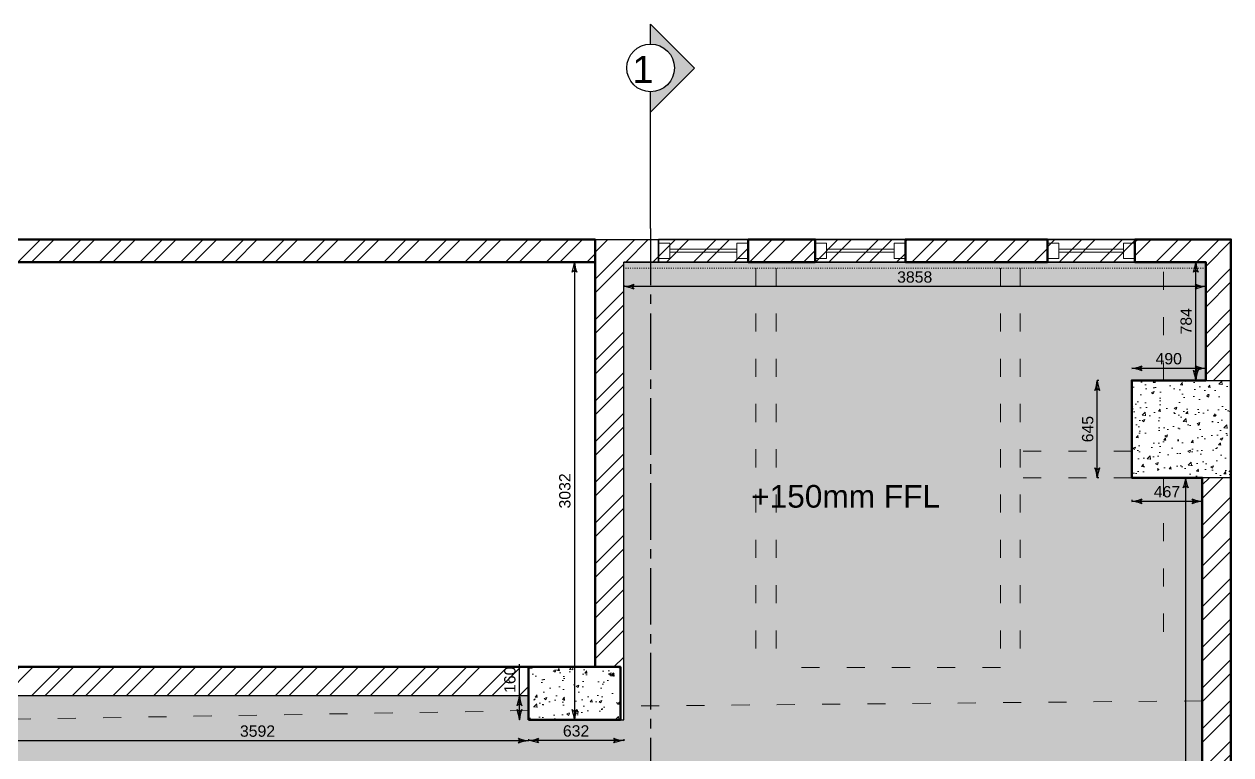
# Model space of a CAD drawing. Header units: millimetres. Extents: x 68727 to 319899, y -4876 to 265722.
# Drawn here: x 189694 to 197695, y 79138 to 83980 of the extents above; entities that cross this region are included whole.
import ezdxf

# ---------------------------------------------------------------- set-up
doc = ezdxf.new("R2010")
doc.units = ezdxf.units.MM
for name, pattern in [('ACAD_ISO03W100', [30, 12, -18]), ('CENTER2', [1.125, 0.75, -0.125, 0.125, -0.125]), ('DASHED2', [0.375, 0.25, -0.125]), ('HIDDEN', [9.525, 6.35, -3.175])]:
    doc.linetypes.add(name, pattern=pattern)
for name, color, linetype in [('beam', 1, 'DASHED2'), ('Dimensions', 172, 'Continuous'), ('POLY', 6, 'Continuous'), ('TEXT', 2, 'Continuous')]:
    doc.layers.add(name, color=color, linetype=linetype)
for name, color, linetype, lineweight in [('HACH', 252, 'Continuous', 13), ('HAT', 9, 'Continuous', 13), ('LS_DR_Plan Beam', 9, 'HIDDEN', 0), ('LS_DR_Wall', 7, 'Continuous', 35), ('LS_DR_Window', 30, 'Continuous', 5), ('SECTIONS', 10, 'Continuous', 25), ('wall', 5, 'Continuous', 30), ('Walls', 2, 'Continuous', 30)]:
    doc.layers.add(name, color=color, linetype=linetype, lineweight=lineweight)
doc.styles.add('2010 G', font='times.ttf')
doc.styles.get("Standard").update_dxf_attribs({"font": 'arial.ttf'})
doc.dimstyles.new('SC-25', dxfattribs={"dimtxt": 75, "dimasz": 0.4, "dimexe": 1, "dimexo": 100, "dimgap": 25, "dimtad": 1, "dimdec": 0, "dimzin": 0, "dimdsep": 46, "dimtxsty": 'Standard', "dimblk1": 'A1', "dimblk2": 'A1', "dimsah": 1, "dimcen": 0.09, "dimdle": 3, "dimclrd": 1, "dimclre": 1, "dimclrt": 1, "dimadec": 0, "dimazin": 0, "dimtfac": 1, "dimtdec": 0, "dimtofl": 0, "dimtmove": 0, "dimatfit": 2, "dimldrblk": 'A1', "dimfxl": 10, "dimfxlon": 1, "dimtolj": 1, "dimtzin": 0, "dimarcsym": 0})
pattern_1 = [(45, (-645864.49, -131860.55), (-134.70384, 134.70384), []), (45, (-645774.69, -131860.55), (-134.70384, 134.70384), [])]
pattern_2 = [(50, (-645864.49, -131860.55), (182.18467, -15.939086), [19.05, -209.55]), (355, (-645864.49, -131860.55), (-35.24342, 191.056845), [15.24, -167.640584]), (100.451445, (-645849.3, -131861.88), (146.941247, 175.117752), [16.19001, -178.090245]), (46.1842, (-645864.5, -131809.75), (271.07904, -42.04233), [28.575, -314.325]), (96.635558, (-645841.9, -131813.25), (237.404134, 247.426125), [24.28502, -267.13561]), (351.18415, (-645864.5, -131809.75), (237.40413, 247.426125), [22.85997, -251.45973]), (21, (-645839.09, -131822.45), (151.61439, -102.265198), [19.05, -209.55]), (326, (-645839.09, -131822.45), (61.80203, 184.187966), [15.24, -167.64]), (71.451445, (-645826.46, -131830.97), (213.41642, 81.92277), [16.19001, -178.089938]), (37.5, (-645864.49, -131860.55), (3.0886033, 84.555039), [0, -165.608, 0, -170.18, 0, -168.275]), (7.5, (-645864.49, -131860.55), (66.8196625, 100.180575), [0, -97.028, 0, -161.798, 0, -64.135]), (327.5, (-645921.13, -131860.55), (135.590595, -5.728744), [0, -63.5, 0, -198.12, 0, -262.89]), (317.5, (-645946.53, -131860.55), (148.129181, 25.426491), [0, -82.55, 0, -131.572, 0, -186.69])]
pattern_3 = [(45, (21476.79, 0), (-134.70384, 134.70384), []), (45, (21566.59, 0), (-134.70384, 134.70384), [])]

# ---------------------------------------------------------------- blocks, each defined once
blk = doc.blocks.new('A1')
at = {"layer": 'wall', "color": 1}
for p, q in [((-138, 0), (-167, 40)), ((-167, -40), (-138, 0))]:
    blk.add_line(p, q, dxfattribs=at)
for centre, start, end in [((53, 586), 248, 264.8035), ((53, -586), 95.1965, 112)]:
    blk.add_arc(centre, 589, start, end, dxfattribs=at)
blk = doc.blocks.new('*D636')
at = {"layer": 'Defpoints', "color": 0, "transparency": 16777216}
for p in [(197395.1, 80974.2), (197504.5, 80974.2), (197504.6, 76854.2)]:
    blk.add_point(p, dxfattribs=at)
at = {"layer": 'Dimensions', "color": 1, "lineweight": -2, "transparency": 16777216}
for p, q in [((197404.5, 80974.2), (197394.1, 80974.2)), ((197395.1, 76854.6), (197395.1, 80973.8)), ((197404.6, 76854.2), (197394.1, 76854.2))]:
    blk.add_line(p, q, dxfattribs=at)
at = {"layer": 'Dimensions', "color": 1, "lineweight": -2, "transparency": 16777216, "xscale": 0.4, "yscale": 0.4, "zscale": 0.4}
for p, rotation in [((197395.1, 80974.2), 90), ((197395.1, 76854.2), 270)]:
    blk.add_blockref('A1', p, dxfattribs=dict(at, rotation=rotation))
at = {"layer": 'Dimensions', "color": 1, "transparency": 16777216, "insert": (197331.8, 78914.2), "char_height": 75, "attachment_point": 5, "rotation": 90}
blk.add_mtext('\\A1;4120', dxfattribs=at)
blk = doc.blocks.new('*D640')
at = {"layer": 'Defpoints', "color": 0, "transparency": 16777216}
for p in [(197037.6, 80974.2), (197504.5, 80974.1), (197037.6, 80818)]:
    blk.add_point(p, dxfattribs=at)
at = {"layer": 'Dimensions', "color": 1, "lineweight": -2, "transparency": 16777216}
for p, q in [((197037.6, 80828), (197037.6, 80817)), ((197504.1, 80818), (197038, 80818)), ((197504.5, 80828), (197504.5, 80817))]:
    blk.add_line(p, q, dxfattribs=at)
at = {"layer": 'Dimensions', "color": 1, "lineweight": -2, "transparency": 16777216, "xscale": 0.4, "yscale": 0.4, "zscale": 0.4, "rotation": 180}
blk.add_blockref('A1', (197037.6, 80818), dxfattribs=at)
at = {"layer": 'Dimensions', "color": 1, "lineweight": -2, "transparency": 16777216, "xscale": 0.4, "yscale": 0.4, "zscale": 0.4}
blk.add_blockref('A1', (197504.5, 80818), dxfattribs=at)
at = {"layer": 'Dimensions', "color": 1, "transparency": 16777216, "insert": (197271, 80881.3), "char_height": 75, "attachment_point": 5}
blk.add_mtext('\\A1;467', dxfattribs=at)
blk = doc.blocks.new('*D641')
at = {"layer": 'Defpoints', "color": 0, "transparency": 16777216}
for p in [(196808.8, 81619.2), (197037.6, 81619.2), (197037.6, 80974.2)]:
    blk.add_point(p, dxfattribs=at)
at = {"layer": 'Dimensions', "color": 1, "lineweight": -2, "transparency": 16777216}
for p, q in [((196818.8, 81619.2), (196807.8, 81619.2)), ((196808.8, 80974.6), (196808.8, 81618.8)), ((196818.8, 80974.2), (196807.8, 80974.2))]:
    blk.add_line(p, q, dxfattribs=at)
at = {"layer": 'Dimensions', "color": 1, "lineweight": -2, "transparency": 16777216, "xscale": 0.4, "yscale": 0.4, "zscale": 0.4}
for p, rotation in [((196808.8, 81619.2), 90), ((196808.8, 80974.2), 270)]:
    blk.add_blockref('A1', p, dxfattribs=dict(at, rotation=rotation))
at = {"layer": 'Dimensions', "color": 1, "transparency": 16777216, "insert": (196745.5, 81296.7), "char_height": 75, "attachment_point": 5, "rotation": 90}
blk.add_mtext('\\A1;645', dxfattribs=at)
blk = doc.blocks.new('*D642')
at = {"layer": 'Defpoints', "color": 0, "transparency": 16777216}
for p in [(197527.6, 81699.5), (197037.6, 81619.2), (197527.6, 81619.2)]:
    blk.add_point(p, dxfattribs=at)
at = {"layer": 'Dimensions', "color": 1, "lineweight": -2, "transparency": 16777216}
for p, q in [((197037.6, 81699.5), (197037.6, 81700.5)), ((197038, 81699.5), (197527.2, 81699.5)), ((197527.6, 81699.5), (197527.6, 81700.5))]:
    blk.add_line(p, q, dxfattribs=at)
at = {"layer": 'Dimensions', "color": 1, "lineweight": -2, "transparency": 16777216, "xscale": 0.4, "yscale": 0.4, "zscale": 0.4, "rotation": 180}
blk.add_blockref('A1', (197037.6, 81699.5), dxfattribs=at)
at = {"layer": 'Dimensions', "color": 1, "lineweight": -2, "transparency": 16777216, "xscale": 0.4, "yscale": 0.4, "zscale": 0.4}
blk.add_blockref('A1', (197527.6, 81699.5), dxfattribs=at)
at = {"layer": 'Dimensions', "color": 1, "transparency": 16777216, "insert": (197282.6, 81762.8), "char_height": 75, "attachment_point": 5}
blk.add_mtext('\\A1;490', dxfattribs=at)
blk = doc.blocks.new('*D643')
at = {"layer": 'Defpoints', "color": 0, "transparency": 16777216}
for p in [(197462.1, 82403.2), (197527.6, 82403.2), (197527.6, 81619.2)]:
    blk.add_point(p, dxfattribs=at)
at = {"layer": 'Dimensions', "color": 1, "lineweight": -2, "transparency": 16777216}
for p, q in [((197462.1, 82403.2), (197461.1, 82403.2)), ((197462.1, 81619.6), (197462.1, 82402.8)), ((197462.1, 81619.2), (197461.1, 81619.2))]:
    blk.add_line(p, q, dxfattribs=at)
at = {"layer": 'Dimensions', "color": 1, "lineweight": -2, "transparency": 16777216, "xscale": 0.4, "yscale": 0.4, "zscale": 0.4}
for p, rotation in [((197462.1, 82403.2), 90), ((197462.1, 81619.2), 270)]:
    blk.add_blockref('A1', p, dxfattribs=dict(at, rotation=rotation))
at = {"layer": 'Dimensions', "color": 1, "transparency": 16777216, "insert": (197398.8, 82011.2), "char_height": 75, "attachment_point": 5, "rotation": 90}
blk.add_mtext('\\A1;784', dxfattribs=at)
blk = doc.blocks.new('*D644')
at = {"layer": 'Defpoints', "color": 0, "transparency": 16777216}
for p in [(193669.6, 82403.2), (197527.6, 82403.2), (193669.6, 82240.9)]:
    blk.add_point(p, dxfattribs=at)
at = {"layer": 'Dimensions', "color": 1, "lineweight": -2, "transparency": 16777216}
for p, q in [((193669.6, 82250.9), (193669.6, 82239.9)), ((197527.6, 82250.9), (197527.6, 82239.9)), ((197527.2, 82240.9), (193670, 82240.9))]:
    blk.add_line(p, q, dxfattribs=at)
at = {"layer": 'Dimensions', "color": 1, "lineweight": -2, "transparency": 16777216, "xscale": 0.4, "yscale": 0.4, "zscale": 0.4, "rotation": 180}
blk.add_blockref('A1', (193669.6, 82240.9), dxfattribs=at)
at = {"layer": 'Dimensions', "color": 1, "lineweight": -2, "transparency": 16777216, "xscale": 0.4, "yscale": 0.4, "zscale": 0.4}
blk.add_blockref('A1', (197527.6, 82240.9), dxfattribs=at)
at = {"layer": 'Dimensions', "color": 1, "transparency": 16777216, "insert": (195598.6, 82304.2), "char_height": 75, "attachment_point": 5}
blk.add_mtext('\\A1;3858', dxfattribs=at)
blk = doc.blocks.new('*D645')
at = {"layer": 'Defpoints', "color": 0, "transparency": 16777216}
for p in [(193669.6, 82403.2), (193342.6, 79371.2), (193647.6, 79371.2)]:
    blk.add_point(p, dxfattribs=at)
at = {"layer": 'Dimensions', "color": 1, "lineweight": -2, "transparency": 16777216}
for p, q in [((193352.6, 82403.2), (193341.6, 82403.2)), ((193342.6, 82402.8), (193342.6, 79371.6)), ((193352.6, 79371.2), (193341.6, 79371.2))]:
    blk.add_line(p, q, dxfattribs=at)
at = {"layer": 'Dimensions', "color": 1, "lineweight": -2, "transparency": 16777216, "xscale": 0.4, "yscale": 0.4, "zscale": 0.4}
for p, rotation in [((193342.6, 82403.2), 90), ((193342.6, 79371.2), 270)]:
    blk.add_blockref('A1', p, dxfattribs=dict(at, rotation=rotation))
at = {"layer": 'Dimensions', "color": 1, "transparency": 16777216, "insert": (193279.3, 80887.2), "char_height": 75, "attachment_point": 5, "rotation": 90}
blk.add_mtext('\\A1;3032', dxfattribs=at)
blk = doc.blocks.new('*D646')
at = {"layer": 'Defpoints', "color": 0, "transparency": 16777216}
for p in [(193037.6, 79371.2), (193669.6, 79371.2), (193037.6, 79233)]:
    blk.add_point(p, dxfattribs=at)
at = {"layer": 'Dimensions', "color": 1, "lineweight": -2, "transparency": 16777216}
for p, q in [((193037.6, 79243), (193037.6, 79232)), ((193669.2, 79233), (193038, 79233)), ((193669.6, 79243), (193669.6, 79232))]:
    blk.add_line(p, q, dxfattribs=at)
at = {"layer": 'Dimensions', "color": 1, "lineweight": -2, "transparency": 16777216, "xscale": 0.4, "yscale": 0.4, "zscale": 0.4, "rotation": 180}
blk.add_blockref('A1', (193037.6, 79233), dxfattribs=at)
at = {"layer": 'Dimensions', "color": 1, "lineweight": -2, "transparency": 16777216, "xscale": 0.4, "yscale": 0.4, "zscale": 0.4}
blk.add_blockref('A1', (193669.6, 79233), dxfattribs=at)
at = {"layer": 'Dimensions', "color": 1, "transparency": 16777216, "insert": (193353.6, 79296.3), "char_height": 75, "attachment_point": 5}
blk.add_mtext('\\A1;632', dxfattribs=at)
blk = doc.blocks.new('*D647')
at = {"layer": 'Defpoints', "color": 0, "transparency": 16777216}
for p in [(189445.6, 79371.2), (193037.6, 79371.2), (189445.6, 79232)]:
    blk.add_point(p, dxfattribs=at)
at = {"layer": 'Dimensions', "color": 1, "lineweight": -2, "transparency": 16777216}
for p, q in [((189445.6, 79242), (189445.6, 79231)), ((193037.2, 79232), (189446, 79232)), ((193037.6, 79242), (193037.6, 79231))]:
    blk.add_line(p, q, dxfattribs=at)
at = {"layer": 'Dimensions', "color": 1, "lineweight": -2, "transparency": 16777216, "xscale": 0.4, "yscale": 0.4, "zscale": 0.4, "rotation": 180}
blk.add_blockref('A1', (189445.6, 79232), dxfattribs=at)
at = {"layer": 'Dimensions', "color": 1, "lineweight": -2, "transparency": 16777216, "xscale": 0.4, "yscale": 0.4, "zscale": 0.4}
blk.add_blockref('A1', (193037.6, 79232), dxfattribs=at)
at = {"layer": 'Dimensions', "color": 1, "transparency": 16777216, "insert": (191241.6, 79295.3), "char_height": 75, "attachment_point": 5}
blk.add_mtext('\\A1;3592', dxfattribs=at)
blk = doc.blocks.new('*D652')
at = {"layer": 'Defpoints', "color": 0, "transparency": 16777216}
for p in [(192978.2, 79531.2), (193037.6, 79531.2), (193037.6, 79371.2)]:
    blk.add_point(p, dxfattribs=at)
at = {"layer": 'Dimensions', "color": 1, "lineweight": -2, "transparency": 16777216}
for p, q in [((192978.2, 79531.2), (192978.2, 79740)), ((192978.2, 79531.2), (192977.2, 79531.2)), ((192978.2, 79371.6), (192978.2, 79530.8)), ((192978.2, 79371.2), (192977.2, 79371.2))]:
    blk.add_line(p, q, dxfattribs=at)
at = {"layer": 'Dimensions', "color": 1, "lineweight": -2, "transparency": 16777216, "xscale": 0.4, "yscale": 0.4, "zscale": 0.4}
for p, rotation in [((192978.2, 79531.2), 90), ((192978.2, 79371.2), 270)]:
    blk.add_blockref('A1', p, dxfattribs=dict(at, rotation=rotation))
at = {"layer": 'Dimensions', "color": 1, "transparency": 16777216, "insert": (192914.9, 79635.8), "char_height": 75, "attachment_point": 5, "rotation": 90}
blk.add_mtext('\\A1;160', dxfattribs=at)
blk = doc.blocks.new('SECL')
at = {"layer": 'Walls', "linetype": 'Continuous'}
blk.add_hatch(color=252, dxfattribs=at).paths.add_polyline_path([(144.9, -140.4), (0, -285.3), (0, -219.4, 0.414214), (79, -140.4, 0.414214), (0, -61.3), (0, 4.6)])
at = {"layer": 'beam', "color": 1, "linetype": 'Continuous', "ltscale": 0.5}
blk.add_lwpolyline([(0, -61.3), (0, 4.6), (145, -140.7), (0, -286.5), (0, -219.4)], dxfattribs=at)
at = {"layer": 'Walls', "color": 1, "linetype": 'Continuous'}
blk.add_line((0, -672.4), (0, -219.4), dxfattribs=at)
blk.add_circle((0, -140.4), 79, dxfattribs=at)

msp = doc.modelspace()

# ---------------------------------------------------------------- hatches: boundary and pattern name
at = {"layer": 'HACH'}
h = msp.add_hatch(dxfattribs=at)
h.set_pattern_fill('ANSI32', color=256, scale=20)
h.set_pattern_definition(pattern_1)
h.paths.add_polyline_path([(183093.6, 82553.2), (183093.6, 79721.2), (183243.6, 79721.2), (183243.6, 82403.2), (193479.6, 82403.2), (193479.6, 82553.2)])
h = msp.add_hatch(dxfattribs=at)
h.set_pattern_fill('ANSI32', color=256, scale=20)
h.set_pattern_definition(pattern_3)
h.paths.add_polyline_path([(193669.6, 82403.2), (193899.6, 82403.2), (193899.6, 82553.2), (193479.6, 82553.2), (193479.6, 79721.2), (193647.6, 79721.2), (193669.6, 79721.2)])
h = msp.add_hatch(dxfattribs=at)
h.set_pattern_fill('ANSI32', color=5, scale=20)
h.set_pattern_definition(pattern_3)
h.paths.add_polyline_path([(193899.6, 82553.2), (194494.6, 82553.2), (194494.6, 82403.2), (193899.6, 82403.2)])
h.paths.add_polyline_path([(194939.6, 82553.2), (195536.6, 82553.2), (195536.6, 82403.2), (194939.6, 82403.2)])
h.paths.add_polyline_path([(196478.6, 82553.2), (197058.6, 82553.2), (197058.6, 82403.2), (196478.6, 82403.2)])
h = msp.add_hatch(dxfattribs=at)
h.set_pattern_fill('ANSI32', color=256, scale=20)
h.set_pattern_definition(pattern_1)
h.paths.add_polyline_path([(194939.6, 82553.2), (194494.6, 82553.2), (194494.6, 82403.2), (194679.6, 82403.2), (194939.6, 82403.2)])
h = msp.add_hatch(dxfattribs=at)
h.set_pattern_fill('ANSI32', color=256, scale=20)
h.set_pattern_definition(pattern_1)
h.paths.add_polyline_path([(196478.6, 82553.2), (195536.6, 82553.2), (195536.6, 82403.2), (196478.6, 82403.2)])
h = msp.add_hatch(dxfattribs=at)
h.set_pattern_fill('ANSI32', color=256, scale=20)
h.set_pattern_definition(pattern_1)
h.paths.add_polyline_path([(197694.6, 82553.2), (197058.6, 82553.2), (197058.6, 82403.2), (197527.6, 82403.2), (197527.6, 81619.2), (197694.6, 81619.2)])
h = msp.add_hatch(dxfattribs=at)
h.set_pattern_fill('AR-CONC', color=256)
h.set_pattern_definition(pattern_2)
h.paths.add_polyline_path([(197694.6, 81619.2), (197037.6, 81619.2), (197037.6, 80974.2), (197694.6, 80974.2)])
h = msp.add_hatch(dxfattribs=at)
h.set_pattern_fill('ANSI32', color=256, scale=20)
h.set_pattern_definition(pattern_3)
h.paths.add_polyline_path([(197694.6, 80974.2), (197504.5, 80974.2), (197504.6, 79711.2), (197504.4, 79531.2), (197504.6, 79531.2), (197504.6, 76854.2), (197694.6, 76854.2)])
h = msp.add_hatch(dxfattribs=at)
h.set_pattern_fill('ANSI32', color=256, scale=20)
h.set_pattern_definition(pattern_1)
h.paths.add_polyline_path([(193037.6, 79721.2), (189445.6, 79721.2), (189445.6, 79531.2), (193037.6, 79531.2)])
h = msp.add_hatch(dxfattribs=at)
h.set_pattern_fill('AR-CONC', color=256)
h.set_pattern_definition(pattern_2)
h.paths.add_polyline_path([(193647.6, 79371.2), (193647.6, 79721.2), (193037.6, 79721.2), (193037.6, 79371.2)])
at = {"layer": 'POLY'}
h = msp.add_hatch(dxfattribs=at)
h.set_pattern_fill('ANGLE', color=252, scale=10)
h.set_pattern_definition([(0, (-825.615, 0), (0, 69.85), [50.8, -19.05]), (90, (-825.615, 0), (-69.85, 4e-15), [50.8, -19.05])])
h.paths.add_polyline_path([(193669.6, 82403.2), (197527.6, 82403.2), (197527.6, 81619.2), (197037.6, 81619.2), (197037.6, 80974.2), (197504.5, 80974.2), (197493.1, 76854.2), (197074.6, 76854.2), (197074.6, 76241.1), (187477.7, 76241.5), (187467.8, 76905.7), (187257.8, 76905.7), (187257.8, 79531.2), (188835.6, 79531.2), (188835.6, 79371.2), (189445.6, 79371.2), (189445.6, 79531.2), (193037.6, 79531.2), (193037.6, 79371.2), (193669.6, 79371.2)])

# ---------------------------------------------------------------- linework, layer by layer
for points in [[(193479.6, 82553.2), (193899.6, 82553.2), (193899.6, 82403.2), (193669.6, 82403.2)], [(193647.6, 79371.2), (193669.6, 79371.2), (193669.6, 82403.2)]]:
    msp.add_lwpolyline(points)
at = {"color": 5}
for points in [[(193899.6, 82553.2), (194494.6, 82553.2), (194494.6, 82403.2), (193899.6, 82403.2)], [(194939.6, 82553.2), (195536.6, 82553.2), (195536.6, 82403.2), (194939.6, 82403.2)], [(196478.6, 82553.2), (197058.6, 82553.2), (197058.6, 82403.2), (196478.6, 82403.2)]]:
    msp.add_lwpolyline(points, close=True, dxfattribs=at)
at = {"layer": 'LS_DR_Plan Beam', "linetype": 'ACAD_ISO03W100', "ltscale": 0.5}
msp.add_line((197527.6, 82363.2), (193669.6, 82363.2), dxfattribs=at)
at = {"layer": 'LS_DR_Plan Beam', "linetype": 'ACAD_ISO03W100', "ltscale": 10, "transparency": 33554508}
for p, q in [((194544.6, 82363.2), (194544.6, 79721.2)), ((194679.6, 82363.2), (194679.6, 79721.2)), ((196167.6, 82363.2), (196167.6, 79711.2)), ((196297.6, 82363.2), (196297.6, 79711.2)), ((197247.6, 81619.2), (197247.6, 82363.2)), ((197037.6, 81150.2), (196297.6, 81150.2)), ((197037.6, 80974.2), (196297.6, 80974.2)), ((197247.6, 80974.2), (197247.6, 79831.2)), ((196167.6, 79716.2), (194679.6, 79716.2)), ((197504.6, 79496.2), (193647.6, 79461.2)), ((193037.6, 79431.2), (189445.6, 79371.2))]:
    msp.add_line(p, q, dxfattribs=at)
at = {"layer": 'LS_DR_Wall', "color": 8, "ltscale": 0.25}
for p, q in [((193899.6, 82553.2), (194494.6, 82553.2)), ((194939.6, 82553.2), (195536.6, 82553.2)), ((196478.6, 82553.2), (197058.6, 82553.2)), ((193899.6, 82403.2), (194494.6, 82403.2)), ((194939.6, 82403.2), (195536.6, 82403.2)), ((196478.6, 82403.2), (197058.6, 82403.2))]:
    msp.add_line(p, q, dxfattribs=at)
at = {"layer": 'LS_DR_Wall', "lineweight": 50, "ltscale": 0.25}
for points in [[(187067.8, 79721.2), (193479.6, 79721.2), (193479.6, 82553.2), (183093.6, 82553.2), (183093.6, 79721.2), (185303.6, 79721.2)], [(194679.6, 82403.2), (194939.6, 82403.2), (194939.6, 82553.2), (194494.6, 82553.2), (194494.6, 82403.2), (194679.6, 82403.2)], [(197694.6, 75343.2), (197694.6, 82553.2), (197058.6, 82553.2), (197058.6, 82403.2), (197527.6, 82403.2), (197527.6, 81619.2), (197037.6, 81619.2), (197037.6, 80974.2), (197504.5, 80974.2), (197504.5, 79711.2), (197504.5, 79711.2), (197504.5, 79531.2), (197504.6, 79531.2), (197504.6, 76854.2), (197074.6, 76854.2), (197074.6, 76244.2), (197504.6, 76244.2), (197504.6, 75343.2)], [(193479.6, 79871.2), (193479.6, 82403.2), (183243.6, 82403.2), (183243.6, 79721.2)]]:
    msp.add_lwpolyline(points, dxfattribs=at)
for points in [[(196478.6, 82553.2), (195536.6, 82553.2), (195536.6, 82403.2), (196478.6, 82403.2)], [(193037.6, 79371.2), (193647.6, 79371.2), (193647.6, 79721.2), (193037.6, 79721.2)]]:
    msp.add_lwpolyline(points, close=True, dxfattribs=at)
at = {"layer": 'LS_DR_Wall', "lineweight": 30, "ltscale": 0.25}
msp.add_lwpolyline([(197037.6, 81619.2), (197694.6, 81619.2), (197694.6, 80974.2), (197037.6, 80974.2)], close=True, dxfattribs=at)
at = {"layer": 'LS_DR_Window', "ltscale": 0.25}
for points in [[(193899.6, 82528.2), (193899.6, 82428.2), (193974.6, 82428.2), (193974.6, 82528.2)], [(194494.6, 82528.2), (194494.6, 82428.2), (194419.6, 82428.2), (194419.6, 82528.2)], [(194939.6, 82528.2), (194939.6, 82428.2), (195014.6, 82428.2), (195014.6, 82528.2)], [(195536.6, 82528.2), (195536.6, 82428.2), (195461.6, 82428.2), (195461.6, 82528.2)], [(196478.6, 82528.2), (196478.6, 82428.2), (196553.6, 82428.2), (196553.6, 82528.2)], [(197058.6, 82528.2), (197058.6, 82428.2), (196983.6, 82428.2), (196983.6, 82528.2)]]:
    msp.add_lwpolyline(points, close=True, dxfattribs=at)
for points in [[(193974.6, 82488.2), (194419.6, 82488.2)], [(195014.6, 82488.2), (195461.6, 82488.2)], [(196553.6, 82488.2), (196983.6, 82488.2)], [(194419.6, 82468.2), (193974.6, 82468.2)], [(195461.6, 82468.2), (195014.6, 82468.2)], [(196983.6, 82468.2), (196553.6, 82468.2)]]:
    msp.add_lwpolyline(points, dxfattribs=at)
at = {"layer": 'POLY'}
msp.add_lwpolyline([(193669.6, 82403.2), (197527.6, 82403.2), (197527.6, 81619.2), (197037.6, 81619.2), (197037.6, 80974.2), (197504.5, 80974.2), (197493.1, 76854.2), (197074.6, 76854.2), (197074.6, 76241.1), (187477.7, 76241.5), (187467.8, 76905.7), (187257.8, 76905.7), (187257.8, 79531.2), (188835.6, 79531.2), (188835.6, 79371.2), (189445.6, 79371.2), (189445.6, 79531.2), (193037.6, 79531.2), (193037.6, 79371.2), (193669.6, 79371.2), (193669.6, 82403.2)], dxfattribs=at)
at = {"layer": 'SECTIONS', "linetype": 'CENTER2', "ltscale": 500}
msp.add_lwpolyline([(193847.9, 82626.1), (193847.9, 57155.8)], dxfattribs=at)

# ---------------------------------------------------------------- block references
at = {"layer": 'HAT', "color": 252, "xscale": 2, "yscale": 2, "zscale": 2}
msp.add_blockref('SECL', (193847.9, 83971), dxfattribs=at)

# ---------------------------------------------------------------- texts
at = {"color": 7, "insert": (194514.6, 80926.4), "char_height": 150, "attachment_point": 1}
msp.add_mtext_dynamic_manual_height_columns('\\pxt5;+150mm FFL', width=24159.375, gutter_width=47.5, heights=[47.9], dxfattribs=at)
at = {"layer": 'TEXT', "color": 3, "insert": (193866.1, 83769.5), "char_height": 180, "width": 2763.865, "attachment_point": 3, "style": '2010 G'}
msp.add_mtext('{\\fArial|b0|i0|c0|p34;1}', dxfattribs=at)

# ---------------------------------------------------------------- dimensions: what is measured, and where the dimension line sits
at = {"layer": 'Dimensions'}
for base, p1, p2, picture, middle in [((193342.6, 79371.2), (193669.6, 82403.2), (193647.6, 79371.2), '*D645', (193279.3, 80887.2)), ((197462.1, 82403.2), (197527.6, 81619.2), (197527.6, 82403.2), '*D643', (197398.8, 82011.2)), ((196808.8, 81619.2), (197037.6, 80974.2), (197037.6, 81619.2), '*D641', (196745.5, 81296.7)), ((197395.1, 80974.2), (197504.6, 76854.2), (197504.5, 80974.2), '*D636', (197331.8, 78914.2)), ((192978.2, 79531.2), (193037.6, 79371.2), (193037.6, 79531.2), '*D652', (192914.9, 79635.8))]:
    dim = msp.add_linear_dim(base=base, p1=p1, p2=p2, angle=90, dimstyle='SC-25', dxfattribs=at)
    dim.commit()
    dim.dimension.update_dxf_attribs({"geometry": picture, "text_midpoint": middle})
for base, p1, p2, picture, middle in [((193669.6, 82240.9), (197527.6, 82403.2), (193669.6, 82403.2), '*D644', (195598.6, 82304.2)), ((197527.6, 81699.5), (197037.6, 81619.2), (197527.6, 81619.2), '*D642', (197282.6, 81762.8)), ((197037.6, 80818), (197504.5, 80974.1), (197037.6, 80974.2), '*D640', (197271, 80881.3)), ((189445.6, 79232), (193037.6, 79371.2), (189445.6, 79371.2), '*D647', (191241.6, 79295.3)), ((193037.6, 79233), (193669.6, 79371.2), (193037.6, 79371.2), '*D646', (193353.6, 79296.3))]:
    dim = msp.add_linear_dim(base=base, p1=p1, p2=p2, dimstyle='SC-25', dxfattribs=at)
    dim.commit()
    dim.dimension.update_dxf_attribs({"geometry": picture, "text_midpoint": middle})

doc.saveas('drawing.dxf')
